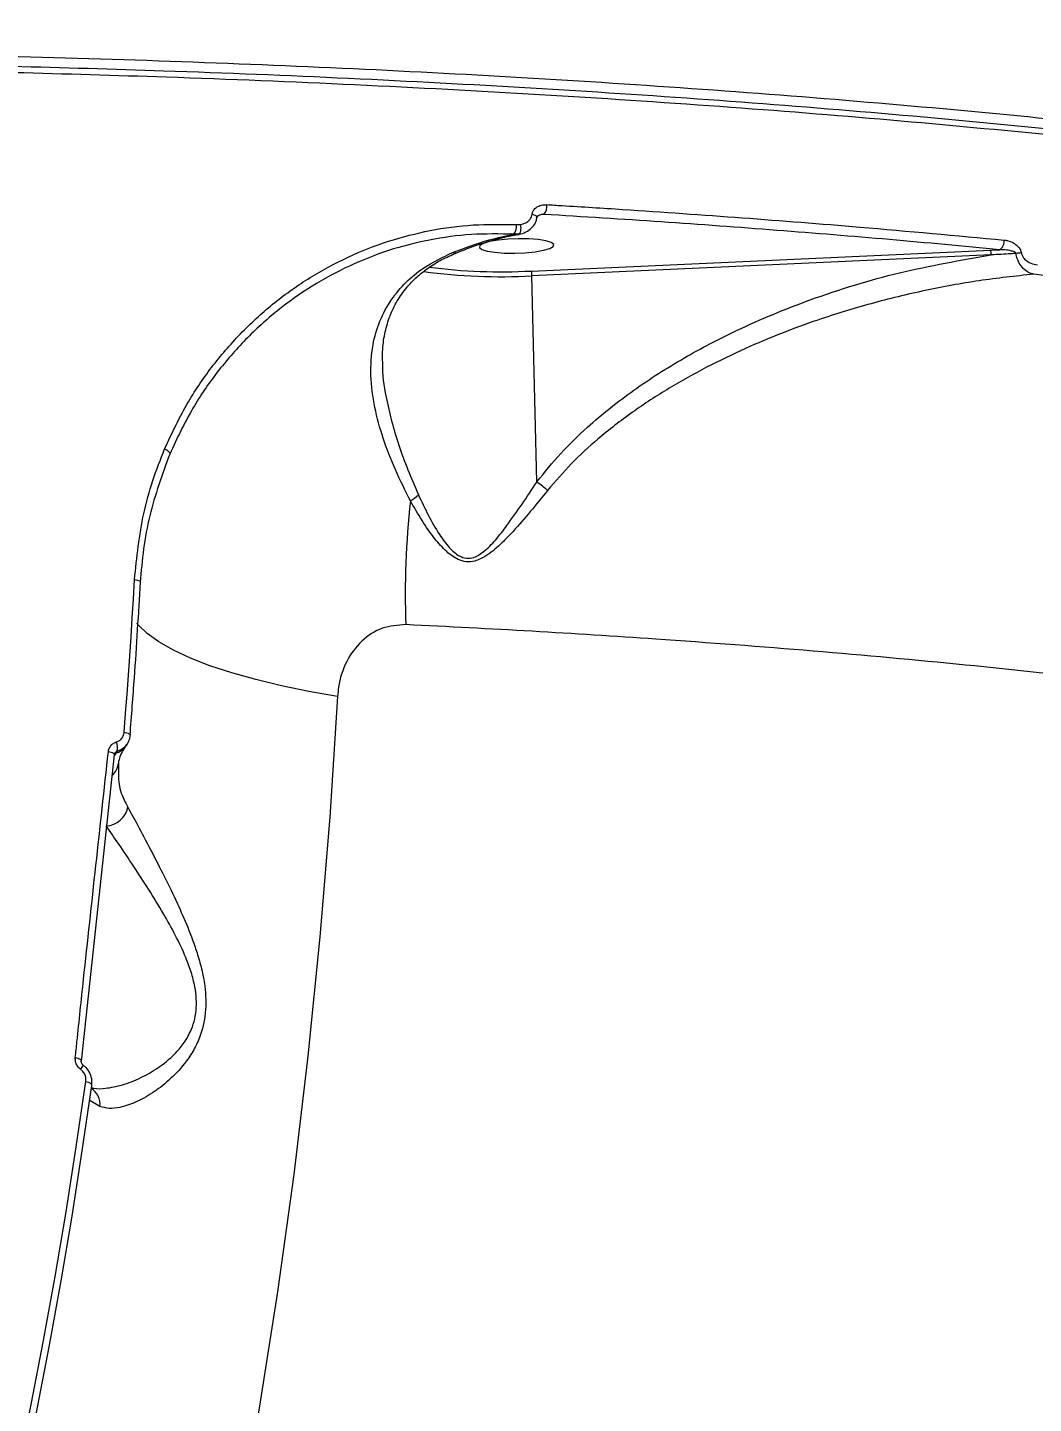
# Model space of a CAD drawing. Header units: millimetres. Extents: x -6523 to 7556, y -5559 to 6101.
# Drawn here: x -1206.2 to -1084.9, y 2351.4 to 2517.3 of the extents above; entities that cross this region are included whole.
import ezdxf

# ---------------------------------------------------------------- set-up
doc = ezdxf.new("R2010")
doc.units = ezdxf.units.MM
for name, color, linetype in [('DIKOM_ОБЪЕКТ', 7, 'Continuous'), ('DIKOM_РАЗМЕР_ЗОНА', 7, 'Continuous'), ('DIKOM_РАЗМЕР_ОБЪЕКТА', 7, 'Continuous')]:
    doc.layers.add(name, color=color, linetype=linetype)
doc.styles.add('style1', font='arial.ttf', dxfattribs={"width": 0.8})
doc.dimstyles.new('1-50', dxfattribs={"dimtxt": 300, "dimasz": 200, "dimexe": 100, "dimexo": 0, "dimgap": 100, "dimtad": 1, "dimtxsty": 'style1', "dimcen": 200, "dimclrd": 7, "dimclre": 7, "dimclrt": 7, "dimadec": 1, "dimazin": 2, "dimtfac": 1, "dimtmove": 0, "dimatfit": 2, "dimfxl": 0, "dimlwd": 25, "dimlwe": 18, "dimarcsym": 0})

# ---------------------------------------------------------------- blocks, each defined once
blk = doc.blocks.new('*D10')
at = {"layer": 'Defpoints', "color": 0, "transparency": 16777216}
for p in [(-1823.23, 4314.24), (3842.01, -3170.82), (6537.88, -3170.82)]:
    blk.add_point(p, dxfattribs=at)
at = {"layer": 'DIKOM_РАЗМЕР_ОБЪЕКТА', "color": 7, "lineweight": 18, "transparency": 16777216}
for p, q in [((-1823.23, 4314.24), (6637.88, 4314.24)), ((3842.01, -3170.82), (6637.88, -3170.82))]:
    blk.add_line(p, q, dxfattribs=at)
at = {"layer": 'DIKOM_РАЗМЕР_ОБЪЕКТА', "color": 7, "lineweight": 25, "transparency": 16777216}
blk.add_line((6537.88, 3914.24), (6537.88, -2770.82), dxfattribs=at)
at = {"layer": 'DIKOM_РАЗМЕР_ОБЪЕКТА', "color": 7, "transparency": 16777216}
for points in [[(6471.22, 3914.24), (6604.55, 3914.24), (6537.88, 4314.24)], [(6471.22, -2770.82), (6604.55, -2770.82), (6537.88, -3170.82)]]:
    blk.add_solid(points, dxfattribs=at)
at = {"layer": 'DIKOM_РАЗМЕР_ОБЪЕКТА', "color": 7, "transparency": 16777216, "insert": (6304.71, 207.11), "char_height": 300, "attachment_point": 5, "rotation": 90, "style": 'style1'}
blk.add_mtext('7500', dxfattribs=at)
blk = doc.blocks.new('*D13')
at = {"layer": 'Defpoints', "color": 0, "transparency": 16777216}
for p in [(-2358.18, 6101.03), (4341.71, -4605.15), (7455.88, -4605.15)]:
    blk.add_point(p, dxfattribs=at)
at = {"layer": 'DIKOM_РАЗМЕР_ЗОНА', "color": 7, "lineweight": 18, "transparency": 16777216}
for p, q in [((-2358.18, 6101.03), (7555.88, 6101.03)), ((4341.71, -4605.15), (7555.88, -4605.15))]:
    blk.add_line(p, q, dxfattribs=at)
at = {"layer": 'DIKOM_РАЗМЕР_ЗОНА', "color": 7, "lineweight": 25, "transparency": 16777216}
blk.add_line((7455.88, 5701.03), (7455.88, -4205.15), dxfattribs=at)
at = {"layer": 'DIKOM_РАЗМЕР_ЗОНА', "color": 7, "transparency": 16777216}
for points in [[(7389.22, 5701.03), (7522.55, 5701.03), (7455.88, 6101.03)], [(7389.22, -4205.15), (7522.55, -4205.15), (7455.88, -4605.15)]]:
    blk.add_solid(points, dxfattribs=at)
at = {"layer": 'DIKOM_РАЗМЕР_ЗОНА', "color": 7, "transparency": 16777216, "insert": (7222.71, 375.61), "char_height": 300, "attachment_point": 5, "rotation": 90, "style": 'style1'}
blk.add_mtext('10700', dxfattribs=at)

msp = doc.modelspace()

# ---------------------------------------------------------------- linework, layer by layer
at = {"layer": 'DIKOM_ОБЪЕКТ', "color": 7, "linetype": 'Continuous', "lineweight": 15}
for p, q in [((-1143.946, 2494.792), (-1144.326, 2494.748)), ((-1143.946, 2494.792), (-1144.238, 2494.76)), ((-1146.997, 2492.402), (-1147.568, 2492.406)), ((-1147.248, 2493.561), (-1146.777, 2493.583)), ((-1145.437, 2487.964), (-1090.036, 2490.485)), ((-1089.965, 2489.901), (-1145.367, 2487.379)), ((-1090.036, 2490.485), (-1088.931, 2490.535)), ((-1144.783, 2462.527), (-1145.367, 2487.379)), ((-1194.353, 2430.692), (-1194.209, 2430.916)), ((-1195.762, 2429.608), (-1199.762, 2392.663)), ((-1195.553, 2429.825), (-1195.77, 2429.488)), ((-1195.244, 2428.615), (-1195.232, 2428.166)), ((-1197.474, 2387.225), (-1198.789, 2387.956))]:
    msp.add_line(p, q, dxfattribs=at)
at = {"layer": 'DIKOM_ОБЪЕКТ', "color": 7, "linetype": 'Continuous', "lineweight": 15, "flags": 128}
for points in [[(-1145.349, 2494.803), (-1145.108, 2494.733), (-1144.918, 2494.654), (-1144.794, 2494.57), (-1144.747, 2494.49), (-1144.747, 2494.474)], [(-1146.777, 2493.583), (-1146.744, 2493.379), (-1146.728, 2493.174), (-1146.732, 2492.979), (-1146.754, 2492.802), (-1146.793, 2492.649), (-1146.849, 2492.529), (-1146.918, 2492.445), (-1146.997, 2492.402)], [(-1150.471, 2491.515), (-1151.217, 2491.297), (-1151.639, 2491.054), (-1151.704, 2490.807), (-1151.406, 2490.573), (-1150.769, 2490.373), (-1149.845, 2490.223), (-1148.709, 2490.135), (-1147.452, 2490.116), (-1146.177, 2490.168), (-1144.987, 2490.286), (-1143.978, 2490.461), (-1143.232, 2490.678), (-1142.81, 2490.921), (-1142.745, 2491.169), (-1143.043, 2491.402), (-1143.68, 2491.602), (-1144.604, 2491.752), (-1145.74, 2491.84), (-1146.997, 2491.859), (-1148.272, 2491.807), (-1149.462, 2491.689), (-1150.471, 2491.515)], [(-1189.676, 2466.522), (-1189.512, 2466.435), (-1189.364, 2466.343), (-1189.239, 2466.249), (-1189.14, 2466.156), (-1189.071, 2466.069), (-1189.036, 2465.99), (-1189.034, 2465.923), (-1189.067, 2465.869)], [(-1194.559, 2432.345), (-1194.378, 2434.638), (-1194.203, 2436.933), (-1194.036, 2439.23), (-1193.876, 2441.53), (-1193.723, 2443.832), (-1193.576, 2446.136), (-1193.437, 2448.442), (-1193.304, 2450.751)], [(-1193.304, 2450.751), (-1193.127, 2450.723), (-1192.967, 2450.687), (-1192.829, 2450.645), (-1192.718, 2450.598), (-1192.639, 2450.548), (-1192.594, 2450.497), (-1192.585, 2450.455)], [(-1168.811, 2436.662), (-1172.281, 2437.261), (-1175.585, 2437.937), (-1178.692, 2438.685), (-1181.573, 2439.496), (-1184.203, 2440.364), (-1186.558, 2441.281), (-1188.615, 2442.239), (-1190.357, 2443.228), (-1191.768, 2444.24), (-1192.833, 2445.265), (-1193.016, 2445.486)], [(-1168.811, 2436.662), (-1169.753, 2422.116), (-1170.949, 2407.657), (-1172.4, 2393.292), (-1174.104, 2379.029), (-1176.061, 2364.876), (-1178.27, 2350.841), (-1180.728, 2336.931), (-1183.436, 2323.155), (-1186.391, 2309.519), (-1189.592, 2296.031), (-1193.038, 2282.699), (-1196.725, 2269.53), (-1200.653, 2256.531), (-1204.818, 2243.709)], [(-1194.559, 2432.345), (-1194.382, 2432.312), (-1194.222, 2432.271), (-1194.084, 2432.223), (-1193.974, 2432.17), (-1193.895, 2432.114), (-1193.851, 2432.058), (-1193.841, 2432.011)], [(-1193.841, 2432.011), (-1193.843, 2432.003), (-1193.871, 2431.951)], [(-1196.451, 2430.035), (-1196.274, 2429.996), (-1196.114, 2429.949), (-1195.976, 2429.896), (-1195.865, 2429.838), (-1195.786, 2429.779), (-1195.742, 2429.719), (-1195.733, 2429.666)], [(-1195.733, 2429.666), (-1195.734, 2429.661), (-1195.762, 2429.608)], [(-1195.423, 2430.025), (-1195.455, 2429.975), (-1195.553, 2429.825)], [(-1200.448, 2393.119), (-1200.271, 2393.079), (-1200.11, 2393.031), (-1199.973, 2392.975), (-1199.863, 2392.914), (-1199.784, 2392.85), (-1199.741, 2392.785), (-1199.732, 2392.728)], [(-1210.712, 2328.443), (-1208.977, 2336.003), (-1207.325, 2343.613), (-1205.757, 2351.271), (-1204.273, 2358.976), (-1202.873, 2366.726), (-1201.558, 2374.519), (-1200.327, 2382.354), (-1199.182, 2390.23)], [(-1198.504, 2389.741), (-1199.652, 2381.848), (-1200.886, 2373.995), (-1202.204, 2366.184), (-1203.607, 2358.417), (-1205.094, 2350.695), (-1206.666, 2343.02), (-1208.321, 2335.393), (-1210.06, 2327.816)], [(-1199.182, 2390.23), (-1199.007, 2390.184), (-1198.848, 2390.129), (-1198.712, 2390.068), (-1198.603, 2390.002), (-1198.526, 2389.934), (-1198.483, 2389.866), (-1198.475, 2389.801), (-1198.504, 2389.741)]]:
    msp.add_lwpolyline(points, dxfattribs=at)
at = {"layer": 'DIKOM_ОБЪЕКТ', "color": 7, "linetype": 'Continuous', "lineweight": 15}
for centre, radius, start, end in [((-1144.976, 2495.763), 1.415, 316.71262, 8.30679), ((-1148.801, 2493.37), 1.565, 321.966, 7.01428), ((-1089.631, 2491.526), 1.213, 305.2074, 8.07426), ((-1091.996, 2489.953), 2.031, 358.53011, 15.20505), ((-1085.836, 2482.929), 7.237, 93.96138, 99.05773), ((-1149.108, 2556.102), 68.825, 262.22359, 273.11584), ((-1149.088, 2554.68), 66.816, 262.52814, 273.13203), ((-1147.399, 2487.431), 2.033, 358.53555, 15.19962), ((-1162.597, 2464.506), 4.991, 301.06704, 314.98217), ((-1058.904, 2448.929), 101.747, 173.62254, 182.03248), ((-1197.031, 2430.481), 1.672, 344.16021, 24.25051), ((-1195.442, 2429.416), 0.424, 105.1542, 131.3088), ((-1196.082, 2431.821), 2.065, 284.84703, 326.85966), ((-1197.381, 2428.798), 2.145, 310.25997, 355.0957), ((-1196.804, 2423.763), 2.711, 271.7073, 350.5183), ((-1201.155, 2392.89), 1.797, 318.43218, 337.80371), ((-1199.828, 2387.414), 2.362, 355.41557, 57.30453)]:
    msp.add_arc(centre, radius, start, end, dxfattribs=at)
for points, knots in [([(-970.155, 2488.389), (-970.244, 2491.753), (-970.501, 2501.507), (-971.121, 2517.618), (-972.099, 2536.702), (-973.335, 2555.731), (-974.825, 2574.7), (-976.57, 2593.605), (-978.567, 2612.441), (-980.818, 2631.202), (-983.321, 2649.885), (-986.076, 2668.483), (-989.083, 2686.992), (-992.339, 2705.408), (-995.845, 2723.725), (-999.599, 2741.939), (-1003.601, 2760.045), (-1007.85, 2778.038), (-1012.344, 2795.913), (-1017.082, 2813.667), (-1022.063, 2831.293), (-1027.286, 2848.789), (-1032.75, 2866.148), (-1038.452, 2883.367), (-1044.392, 2900.441), (-1050.567, 2917.365), (-1056.977, 2934.136), (-1063.619, 2950.748), (-1070.493, 2967.198), (-1077.595, 2983.48), (-1084.925, 2999.592), (-1092.48, 3015.528), (-1100.257, 3031.286), (-1108.26, 3046.856), (-1116.064, 3061.495), (-1121.287, 3070.865), (-1123.691, 3075.178)], [0, 0, 0, 0, 0.0157709, 0.0457301, 0.0756892, 0.1056487, 0.1356081, 0.1655671, 0.1955266, 0.2254857, 0.255445, 0.2854045, 0.3153635, 0.3453229, 0.3752819, 0.4052414, 0.4352006, 0.4651598, 0.4951188, 0.5250779, 0.555037, 0.5849959, 0.6149549, 0.644914, 0.674873, 0.7048319, 0.7347905, 0.7647493, 0.7947079, 0.8246665, 0.8546249, 0.8845834, 0.9145417, 0.9444999, 0.9744581, 1, 1, 1, 1]), ([(-1692.51, 2457.284), (-1690.604, 2458.129), (-1685.47, 2460.407), (-1676.14, 2464.052), (-1664.274, 2468.182), (-1651.179, 2472.242), (-1636.868, 2476.216), (-1621.358, 2480.088), (-1604.991, 2483.772), (-1587.844, 2487.26), (-1570.007, 2490.548), (-1551.191, 2493.69), (-1531.42, 2496.669), (-1510.741, 2499.469), (-1489.608, 2502.029), (-1468.105, 2504.347), (-1446.322, 2506.424), (-1423.904, 2508.293), (-1400.902, 2509.941), (-1377.385, 2511.354), (-1353.868, 2512.503), (-1330.435, 2513.388), (-1307.161, 2514.019), (-1283.668, 2514.406), (-1260.029, 2514.536), (-1236.325, 2514.404), (-1213.076, 2514.011), (-1190.354, 2513.365), (-1168.214, 2512.479), (-1146.294, 2511.339), (-1124.683, 2509.938), (-1103.464, 2508.274), (-1083.968, 2506.464), (-1066.139, 2504.553), (-1049.89, 2502.585), (-1034.188, 2500.447), (-1019.087, 2498.143), (-1004.744, 2495.699), (-991.228, 2493.126), (-979.821, 2490.726), (-973.09, 2489.143), (-970.349, 2488.498)], [0, 0, 0, 0, 0.0156523, 0.0421681, 0.0687044, 0.0952203, 0.1225064, 0.1498146, 0.1771007, 0.2036166, 0.230153, 0.2566687, 0.2839548, 0.3112631, 0.3385492, 0.3650651, 0.3916014, 0.4181172, 0.4454033, 0.4727116, 0.4999977, 0.5265135, 0.5530498, 0.5795657, 0.6068517, 0.63416, 0.661446, 0.6879619, 0.7144981, 0.7410139, 0.7683, 0.7956083, 0.8228943, 0.8459724, 0.8690775, 0.8921825, 0.9155066, 0.9388307, 0.9615639, 0.9843486, 1, 1, 1, 1]), ([(-1208.06, 2512.667), (-1201.954, 2512.497), (-1188.275, 2512.114), (-1167.382, 2511.252), (-1145.444, 2510.093), (-1123.991, 2508.683), (-1103.114, 2507.034), (-1082.915, 2505.153), (-1063.463, 2503.043), (-1044.804, 2500.703), (-1026.955, 2498.142), (-1009.961, 2495.37), (-993.912, 2492.399), (-978.838, 2489.247), (-965.139, 2485.942), (-956.414, 2483.676), (-952.593, 2482.491), (-952.553, 2482.479)], [0, 0, 0, 0, 0.0583706, 0.1307756, 0.2034089, 0.2761583, 0.3489078, 0.4215409, 0.493946, 0.566351, 0.6389842, 0.7117337, 0.7844831, 0.8571164, 0.9295213, 0.9992575, 1, 1, 1, 1]), ([(-890.426, 2446.518), (-890.809, 2447.505), (-891.784, 2450.013), (-894.874, 2453.979), (-899.522, 2458.404), (-905.423, 2462.647), (-912.407, 2466.702), (-920.369, 2470.567), (-929.518, 2474.353), (-939.872, 2478.044), (-951.425, 2481.627), (-964.094, 2485.07), (-977.862, 2488.359), (-992.691, 2491.483), (-1008.641, 2494.451), (-1025.704, 2497.244), (-1043.848, 2499.85), (-1062.673, 2502.21), (-1082.098, 2504.322), (-1102.031, 2506.19), (-1122.797, 2507.842), (-1144.357, 2509.267), (-1166.661, 2510.447), (-1187.837, 2511.321), (-1201.676, 2511.708), (-1207.796, 2511.88)], [0, 0, 0, 0, 0.0295226, 0.0750312, 0.1205769, 0.1660854, 0.2087171, 0.2513793, 0.294011, 0.3377892, 0.3816004, 0.4253786, 0.4696027, 0.5138608, 0.5580849, 0.6035936, 0.6491394, 0.6946481, 0.7388722, 0.7831303, 0.8273545, 0.8728631, 0.9184089, 0.9639175, 1, 1, 1, 1]), ([(-1145.349, 2494.803), (-1145.341, 2494.849), (-1145.309, 2495.029), (-1145.158, 2495.342), (-1144.801, 2495.693), (-1144.253, 2495.949), (-1143.809, 2495.961), (-1143.576, 2495.967)], [0, 0, 0, 0, 0.057966, 0.2244817, 0.4300606, 0.7004966, 1, 1, 1, 1]), ([(-1143.576, 2495.967), (-1142.964, 2495.93), (-1139.902, 2495.746), (-1131.982, 2495.244), (-1119.957, 2494.401), (-1104.548, 2493.191), (-1094.198, 2492.231), (-1088.43, 2491.697)], [0, 0, 0, 0, 0.0321572, 0.1607923, 0.4182832, 0.6757756, 1, 1, 1, 1]), ([(-1146.908, 2492.429), (-1146.848, 2492.436), (-1146.492, 2492.48), (-1145.904, 2492.744), (-1145.263, 2493.268), (-1144.858, 2493.876), (-1144.8, 2494.31), (-1144.777, 2494.481)], [0, 0, 0, 0, 0.0581582, 0.3418556, 0.5997403, 0.8425127, 1, 1, 1, 1]), ([(-1146.777, 2493.583), (-1146.552, 2493.636), (-1146.141, 2493.733), (-1145.685, 2494.079), (-1145.427, 2494.447), (-1145.371, 2494.701), (-1145.349, 2494.803)], [0, 0, 0, 0, 0.346739, 0.6312551, 0.8512885, 1, 1, 1, 1]), ([(-1144.746, 2494.472), (-1144.745, 2494.479), (-1144.742, 2494.504), (-1144.713, 2494.561), (-1144.581, 2494.679), (-1144.385, 2494.769), (-1144.25, 2494.765), (-1144.239, 2494.764)], [0, 0, 0, 0, 0.0446706, 0.1690963, 0.5187777, 0.9584126, 1, 1, 1, 1]), ([(-1088.931, 2490.535), (-1093.348, 2490.948), (-1102.182, 2491.774), (-1115.822, 2492.883), (-1129.715, 2493.905), (-1139.202, 2494.496), (-1143.946, 2494.792)], [0, 0, 0, 0, 0.2493149, 0.4986294, 0.7493145, 1, 1, 1, 1]), ([(-1189.676, 2466.522), (-1188.772, 2468.447), (-1187.107, 2471.995), (-1183.87, 2476.667), (-1180.385, 2480.684), (-1176.465, 2484.234), (-1172.168, 2487.261), (-1167.565, 2489.741), (-1162.707, 2491.655), (-1157.654, 2492.936), (-1152.479, 2493.648), (-1148.99, 2493.59), (-1147.248, 2493.561)], [0, 0, 0, 0, 0.11668171, 0.21508405, 0.31379863, 0.41220134, 0.51006149, 0.60822671, 0.70608527, 0.80395369, 0.90213263, 1, 1, 1, 1]), ([(-1147.568, 2492.406), (-1149.272, 2492.434), (-1152.686, 2492.49), (-1157.748, 2491.79), (-1162.691, 2490.532), (-1167.442, 2488.653), (-1171.945, 2486.218), (-1176.147, 2483.248), (-1179.981, 2479.764), (-1183.389, 2475.822), (-1186.555, 2471.238), (-1188.183, 2467.758), (-1189.067, 2465.869)], [0, 0, 0, 0, 0.0977727, 0.1958572, 0.2936315, 0.3914576, 0.4895942, 0.5874231, 0.6858983, 0.7846808, 0.8831538, 1, 1, 1, 1]), ([(-1154.937, 2490.202), (-1153.475, 2490.75), (-1151.049, 2491.659), (-1148.558, 2492.194), (-1147.568, 2492.406)], [0, 0, 0, 0, 0.6025847, 1, 1, 1, 1]), ([(-1154.535, 2490.132), (-1153.632, 2490.487), (-1151.662, 2491.262), (-1149.1, 2491.989), (-1147.447, 2492.287), (-1146.896, 2492.386)], [0, 0, 0, 0, 0.3602941, 0.7867205, 1, 1, 1, 1]), ([(-1088.43, 2491.697), (-1088.293, 2491.677), (-1087.862, 2491.617), (-1087.244, 2491.367), (-1086.726, 2490.942), (-1086.437, 2490.542), (-1086.37, 2490.28), (-1086.336, 2490.149)], [0, 0, 0, 0, 0.16056483, 0.50812409, 0.7318445, 0.86534773, 1, 1, 1, 1]), ([(-1160.022, 2460.231), (-1160.652, 2461.491), (-1161.916, 2464.015), (-1163.372, 2467.788), (-1164.425, 2471.592), (-1164.904, 2475.374), (-1164.691, 2478.867), (-1163.809, 2481.946), (-1162.458, 2484.475), (-1160.635, 2486.614), (-1158.273, 2488.604), (-1156.148, 2489.622), (-1154.937, 2490.202)], [0, 0, 0, 0, 0.1075907, 0.2154944, 0.3229197, 0.436805, 0.5505775, 0.6441605, 0.7376597, 0.8166145, 0.8955105, 1, 1, 1, 1]), ([(-1163.369, 2476.888), (-1163.38, 2477.444), (-1163.406, 2478.739), (-1163.115, 2480.627), (-1162.538, 2482.571), (-1161.672, 2484.356), (-1160.576, 2485.913), (-1159.316, 2487.23), (-1157.904, 2488.354), (-1156.323, 2489.34), (-1155.102, 2489.878), (-1154.518, 2490.135)], [0, 0, 0, 0, 0.0982617, 0.2292396, 0.3572321, 0.4838688, 0.6056837, 0.7084624, 0.8043615, 0.906391, 1, 1, 1, 1]), ([(-1154.937, 2490.202), (-1154.917, 2490.193), (-1154.806, 2490.139), (-1154.655, 2490.092), (-1154.569, 2490.162), (-1154.542, 2490.184)], [0, 0, 0, 0, 0.1298205, 0.7269989, 1, 1, 1, 1]), ([(-1144.783, 2462.527), (-1143.842, 2463.693), (-1141.962, 2466.027), (-1138.076, 2469.768), (-1133.155, 2473.69), (-1127.092, 2477.544), (-1120.001, 2481.242), (-1111.343, 2484.817), (-1101.072, 2487.99), (-1093.667, 2489.264), (-1089.965, 2489.901)], [0, 0, 0, 0, 0.0717662, 0.1435727, 0.2576784, 0.3721859, 0.4865187, 0.6397335, 0.8198577, 1, 1, 1, 1]), ([(-1086.975, 2490.076), (-1087.19, 2490.064), (-1088.187, 2490.007), (-1089.183, 2489.947), (-1089.965, 2489.901)], [0, 0, 0, 0, 0.2148497, 1, 1, 1, 1]), ([(-1086.975, 2490.076), (-1086.988, 2490.099), (-1087.016, 2490.148), (-1087.124, 2490.231), (-1087.362, 2490.342), (-1087.853, 2490.462), (-1088.405, 2490.525), (-1088.803, 2490.533), (-1088.931, 2490.535)], [0, 0, 0, 0, 0.0381243, 0.0818352, 0.1920356, 0.4179831, 0.8123948, 1, 1, 1, 1]), ([(-1084.875, 2487.577), (-1085.005, 2487.613), (-1085.428, 2487.73), (-1086.046, 2488.156), (-1086.56, 2488.83), (-1086.858, 2489.462), (-1086.935, 2489.867), (-1086.975, 2490.076)], [0, 0, 0, 0, 0.1441031, 0.4679196, 0.6900848, 0.8402591, 1, 1, 1, 1]), ([(-1086.336, 2490.149), (-1086.304, 2490.023), (-1086.241, 2489.773), (-1085.97, 2489.399), (-1085.49, 2489.013), (-1084.926, 2488.791), (-1084.533, 2488.737), (-1084.409, 2488.719)], [0, 0, 0, 0, 0.1388594, 0.2767777, 0.4965778, 0.8418529, 1, 1, 1, 1]), ([(-1084.875, 2487.577), (-1087.065, 2487.34), (-1091.445, 2486.868), (-1097.986, 2485.661), (-1104.485, 2484.093), (-1111.762, 2481.854), (-1118.385, 2479.262), (-1124.323, 2476.398), (-1128.882, 2473.852), (-1133.289, 2470.988), (-1137.214, 2467.947), (-1140.66, 2464.81), (-1142.535, 2462.611), (-1143.476, 2461.507)], [0, 0, 0, 0, 0.1007618, 0.2015253, 0.303792, 0.4060546, 0.5490224, 0.6279413, 0.7068474, 0.7872928, 0.8677072, 0.9335547, 1, 1, 1, 1]), ([(-1028.295, 2480.615), (-1032.728, 2481.264), (-1041.593, 2482.563), (-1055.542, 2484.359), (-1069.917, 2486.05), (-1079.889, 2487.068), (-1084.875, 2487.577)], [0, 0, 0, 0, 0.2491004, 0.4982006, 0.7491006, 1, 1, 1, 1]), ([(-1163.388, 2476.894), (-1163.391, 2476.858), (-1163.473, 2475.526), (-1162.913, 2472.217), (-1161.605, 2466.94), (-1159.922, 2462.983), (-1159.069, 2460.976)], [0, 0, 0, 0, 0.0070878, 0.2658574, 0.6277301, 1, 1, 1, 1]), ([(-1193.304, 2450.751), (-1193.027, 2453.43), (-1192.607, 2457.489), (-1191.164, 2462.713), (-1190.172, 2465.252), (-1189.676, 2466.522)], [0, 0, 0, 0, 0.4927536, 0.7463736, 1, 1, 1, 1]), ([(-1189.067, 2465.869), (-1189.959, 2463.421), (-1191.311, 2459.713), (-1192.281, 2454.461), (-1192.503, 2451.752), (-1192.614, 2450.397)], [0, 0, 0, 0, 0.4928117, 0.7464066, 1, 1, 1, 1]), ([(-1159.069, 2460.976), (-1158.293, 2459.344), (-1157.228, 2457.103), (-1155.458, 2454.674), (-1154.342, 2453.648), (-1153.281, 2453.262), (-1152.238, 2453.4), (-1151.016, 2454.187), (-1149.712, 2455.531), (-1147.57, 2458.341), (-1145.962, 2460.724), (-1144.779, 2462.513), (-1144.778, 2462.515)], [0, 0, 0, 0, 0.2369758, 0.3252724, 0.393818, 0.4351334, 0.4764544, 0.5364546, 0.6308536, 0.7257765, 0.9996833, 1, 1, 1, 1]), ([(-1144.778, 2462.515), (-1144.779, 2462.516), (-1144.781, 2462.518), (-1144.782, 2462.522), (-1144.782, 2462.525), (-1144.783, 2462.527)], [0, 0, 0, 0, 0.2457107, 0.5623387, 1, 1, 1, 1]), ([(-1143.476, 2461.507), (-1143.507, 2461.533), (-1143.701, 2461.692), (-1144.133, 2462.036), (-1144.55, 2462.346), (-1144.778, 2462.515)], [0, 0, 0, 0, 0.0795411, 0.4971732, 1, 1, 1, 1]), ([(-1143.476, 2461.507), (-1144.844, 2459.819), (-1146.695, 2457.536), (-1149.204, 2454.936), (-1150.711, 2453.657), (-1152.122, 2452.954), (-1153.298, 2452.846), (-1154.499, 2453.208), (-1155.796, 2454.179), (-1157.847, 2456.491), (-1159.109, 2458.661), (-1160.022, 2460.231)], [0, 0, 0, 0, 0.2657812, 0.3593748, 0.4543046, 0.5177509, 0.5632802, 0.6085719, 0.6803135, 0.7688701, 1, 1, 1, 1]), ([(-1193.841, 2432.011), (-1193.661, 2434.315), (-1193.182, 2440.443), (-1192.814, 2446.608), (-1192.585, 2450.455)], [0, 0, 0, 0, 0.3758634, 1, 1, 1, 1]), ([(-1160.587, 2445.321), (-1161.551, 2445.25), (-1163.512, 2445.107), (-1166.03, 2443.431), (-1167.868, 2440.934), (-1168.652, 2438.504), (-1168.779, 2437.033), (-1168.811, 2436.662)], [0, 0, 0, 0, 0.2187065, 0.4447803, 0.6794152, 0.919201, 1, 1, 1, 1]), ([(-927.046, 2385.156), (-927.002, 2385.593), (-926.816, 2387.412), (-927.736, 2390.542), (-929.8, 2394.528), (-933.088, 2398.415), (-937.546, 2402.266), (-943.237, 2406.066), (-950.164, 2409.799), (-958.179, 2413.385), (-967.231, 2416.813), (-977.247, 2420.079), (-988.386, 2423.232), (-1000.654, 2426.257), (-1014.036, 2429.137), (-1028.249, 2431.813), (-1043.229, 2434.277), (-1058.893, 2436.53), (-1075.483, 2438.605), (-1092.98, 2440.487), (-1111.341, 2442.163), (-1128.857, 2443.492), (-1145.291, 2444.544), (-1155.485, 2445.062), (-1160.587, 2445.321)], [0, 0, 0, 0, 0.01530813, 0.06373557, 0.11083135, 0.15796333, 0.2050592, 0.25351931, 0.30201856, 0.35047878, 0.39765203, 0.44486151, 0.49203486, 0.54057212, 0.58914852, 0.63768594, 0.68497689, 0.73230435, 0.77959549, 0.82825067, 0.87694523, 0.92560062, 0.96276532, 1, 1, 1, 1]), ([(-1196.451, 2430.035), (-1196.444, 2430.085), (-1196.413, 2430.295), (-1196.266, 2430.636), (-1195.947, 2430.992), (-1195.653, 2431.109), (-1195.507, 2431.168)], [0, 0, 0, 0, 0.09639263, 0.39854959, 0.69910193, 1, 1, 1, 1]), ([(-1195.507, 2431.168), (-1195.36, 2431.227), (-1195.067, 2431.344), (-1194.748, 2431.7), (-1194.594, 2432.054), (-1194.567, 2432.28), (-1194.559, 2432.345)], [0, 0, 0, 0, 0.2927387, 0.5850865, 0.8788087, 1, 1, 1, 1]), ([(-1193.871, 2431.951), (-1193.883, 2431.843), (-1193.923, 2431.476), (-1194.171, 2430.896), (-1194.694, 2430.314), (-1195.18, 2430.122), (-1195.423, 2430.025)], [0, 0, 0, 0, 0.12095835, 0.41445335, 0.70694937, 1, 1, 1, 1]), ([(-1200.448, 2393.119), (-1200.382, 2393.746), (-1200.053, 2396.884), (-1198.757, 2409.149), (-1197.464, 2420.856), (-1196.451, 2430.035)], [0, 0, 0, 0, 0.051226, 0.2561273, 1, 1, 1, 1]), ([(-1195.728, 2429.663), (-1195.724, 2429.701), (-1195.717, 2429.768), (-1195.687, 2429.804), (-1195.674, 2429.82)], [0, 0, 0, 0, 0.5574449, 1, 1, 1, 1]), ([(-1195.423, 2430.025), (-1195.473, 2430.004), (-1195.576, 2429.961), (-1195.644, 2429.871), (-1195.679, 2429.826)], [0, 0, 0, 0, 0.49542046, 1, 1, 1, 1]), ([(-1195.255, 2428.478), (-1195.207, 2428.728), (-1195.105, 2429.253), (-1194.829, 2429.915), (-1194.477, 2430.473), (-1194.33, 2430.705)], [0, 0, 0, 0, 0.3467987, 0.7285126, 1, 1, 1, 1]), ([(-1195.232, 2428.166), (-1195.258, 2427.476), (-1195.312, 2426.076), (-1194.727, 2424.443), (-1194.238, 2423.521), (-1194.13, 2423.317)], [0, 0, 0, 0, 0.4302311, 0.8736267, 1, 1, 1, 1]), ([(-1194.13, 2423.317), (-1193.748, 2422.62), (-1192.968, 2421.199), (-1191.894, 2419.168), (-1190.817, 2417.102), (-1189.74, 2415.01), (-1188.236, 2411.931), (-1186.866, 2408.833), (-1185.869, 2406.178), (-1185.191, 2403.793), (-1184.72, 2401.356), (-1184.627, 2398.45), (-1185.285, 2395.783), (-1186.256, 2393.808), (-1187.489, 2392.02), (-1189.158, 2390.292), (-1191.185, 2388.758), (-1193.215, 2387.648), (-1194.968, 2387.067), (-1196.417, 2386.904), (-1197.119, 2387.118), (-1197.474, 2387.225)], [0, 0, 0, 0, 0.0713193, 0.1455345, 0.1511424, 0.2166835, 0.28355, 0.3372076, 0.3918209, 0.4251654, 0.4591141, 0.5134568, 0.5679415, 0.604075, 0.641128, 0.7022452, 0.7649109, 0.8302381, 0.8968691, 0.9479877, 1, 1, 1, 1]), ([(-1198.516, 2389.48), (-1198.426, 2389.455), (-1197.928, 2389.317), (-1196.688, 2389.388), (-1194.792, 2389.752), (-1192.632, 2390.589), (-1190.466, 2391.81), (-1188.711, 2393.209), (-1187.397, 2394.729), (-1186.391, 2396.391), (-1185.722, 2398.737), (-1185.896, 2401.302), (-1186.456, 2403.441), (-1187.241, 2405.554), (-1188.382, 2407.929), (-1189.926, 2410.685), (-1191.638, 2413.465), (-1193.469, 2416.285), (-1195.262, 2418.968), (-1196.231, 2420.351), (-1196.723, 2421.054)], [0, 0, 0, 0, 0.0121322, 0.0677027, 0.1375114, 0.2085728, 0.272643, 0.3380074, 0.3742783, 0.4114452, 0.4642532, 0.5169897, 0.5503376, 0.5845343, 0.6404219, 0.6974421, 0.7674108, 0.838589, 0.9179595, 1, 1, 1, 1]), ([(-1199.811, 2391.697), (-1199.834, 2391.715), (-1199.992, 2391.838), (-1200.24, 2392.13), (-1200.45, 2392.614), (-1200.449, 2392.951), (-1200.448, 2393.119)], [0, 0, 0, 0, 0.0524039, 0.3650831, 0.6827625, 1, 1, 1, 1]), ([(-1199.489, 2392.214), (-1199.512, 2392.231), (-1199.576, 2392.278), (-1199.658, 2392.39), (-1199.722, 2392.536), (-1199.74, 2392.656), (-1199.731, 2392.713), (-1199.729, 2392.727)], [0, 0, 0, 0, 0.1281723, 0.3578219, 0.6058714, 0.8998865, 1, 1, 1, 1]), ([(-1199.182, 2390.23), (-1199.175, 2390.397), (-1199.162, 2390.732), (-1199.356, 2391.221), (-1199.605, 2391.534), (-1199.775, 2391.669), (-1199.811, 2391.697)], [0, 0, 0, 0, 0.3077521, 0.6158911, 0.9190839, 1, 1, 1, 1]), ([(-1199.511, 2392.203), (-1199.452, 2392.155), (-1199.171, 2391.93), (-1198.765, 2391.407), (-1198.455, 2390.586), (-1198.488, 2390.022), (-1198.504, 2389.741)], [0, 0, 0, 0, 0.0813929, 0.3857983, 0.6937165, 1, 1, 1, 1])]:
    msp.add_open_spline(points, degree=3, knots=knots, dxfattribs=at)

# ---------------------------------------------------------------- dimensions: what is measured, and where the dimension line sits
at = {"layer": 'DIKOM_РАЗМЕР_ЗОНА'}
dim = msp.add_linear_dim(base=(7455.882, -4605.145), p1=(-2358.182, 6101.03), p2=(4341.706, -4605.145), angle=90, text='10700', dimstyle='1-50', override={"dimasz": 400, "dimgap": 80}, dxfattribs=at)
dim.commit()
dim.dimension.update_dxf_attribs({"geometry": '*D13', "text_midpoint": (7455.882, 375.606), "dimtype": 160})
at = {"layer": 'DIKOM_РАЗМЕР_ОБЪЕКТА'}
dim = msp.add_linear_dim(base=(6537.882, -3170.823), p1=(-1823.231, 4314.242), p2=(3842.008, -3170.823), angle=90, text='7500', dimstyle='1-50', override={"dimasz": 400, "dimgap": 80}, dxfattribs=at)
dim.commit()
dim.dimension.update_dxf_attribs({"geometry": '*D10', "text_midpoint": (6537.882, 207.106), "dimtype": 160})

doc.saveas('drawing.dxf')
